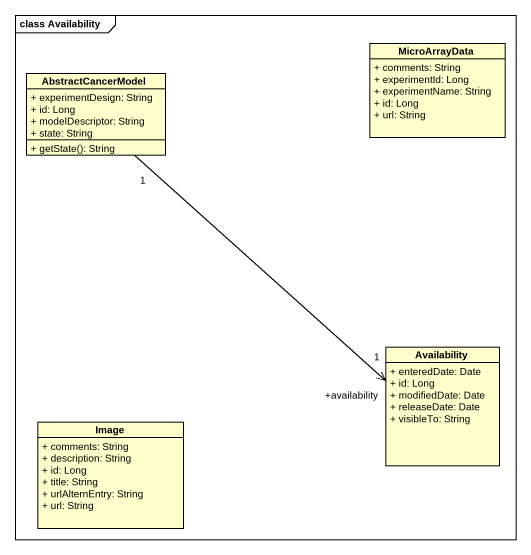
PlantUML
@startuml
mainframe class Availability
hide circle
hide empty members
skinparam classAttributeIconSize 0
class MicroArrayData {
  + comments: String
  + experimentId: Long
  + experimentName: String
  + id: Long
  + url: String
}
class AbstractCancerModel {
  + experimentDesign: String
  + id: Long
  + modelDescriptor: String
  + state: String
  + getState(): String
}
class Availability {
  + enteredDate: Date
  + id: Long
  + modifiedDate: Date
  + releaseDate: Date
  + visibleTo: String
}
class Image {
  + comments: String
  + description: String
  + id: Long
  + title: String
  + urlAlternEntry: String
  + url: String
}
Availability "+availability\n1" <-up- "1" AbstractCancerModel
@enduml
